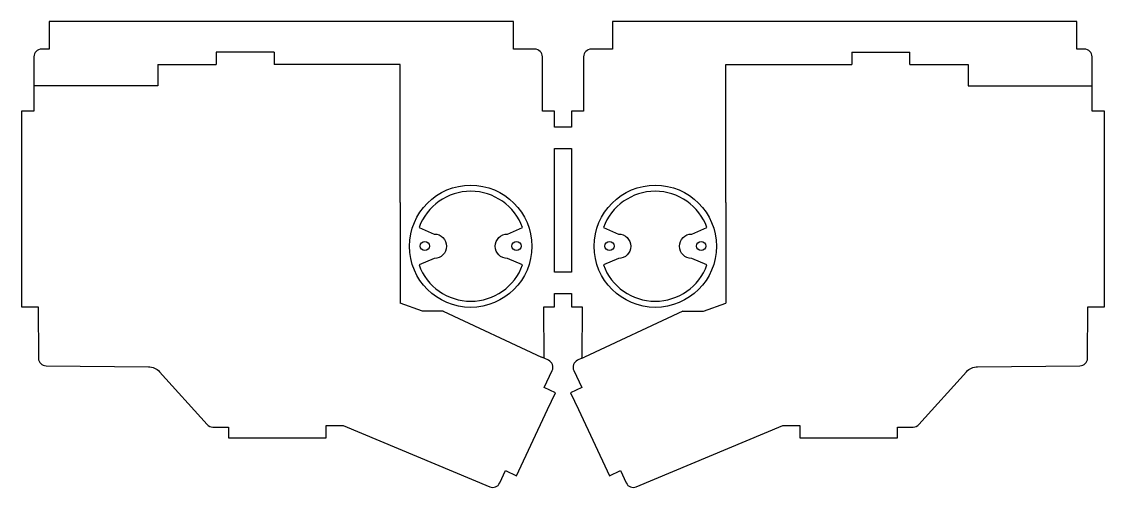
# Model space of a CAD drawing. Header units: millimetres. Extents: x -177 to 177, y -101 to 52.
import ezdxf

# ---------------------------------------------------------------- set-up
doc = ezdxf.new("R2010")
doc.units = ezdxf.units.MM
doc.layers.get('0').update_dxf_attribs({"linetype": 'CONTINUOUS'})

msp = doc.modelspace()

# ---------------------------------------------------------------- linework, layer by layer
for p, q in [((-94.43, 41.6), (-113.48, 41.6)), ((-113.48, 41.6), (-113.48, 37.6)), ((-94.43, 41.6), (-94.43, 37.6)), ((94.43, 41.6), (94.43, 37.6)), ((94.43, 41.6), (113.48, 41.6)), ((113.48, 37.6), (113.48, 41.6)), ((-132.53, 37.6), (-115.98, 37.6)), ((-132.53, 37.6), (-132.53, 30.6)), ((-115.98, 37.6), (-113.48, 37.6)), ((-53.31, 37.6), (-94.43, 37.6)), ((-53.31, -7.62), (-53.31, 37.6)), ((53.3, -7.62), (53.3, 37.6)), ((53.3, 37.6), (94.43, 37.6)), ((113.48, 37.6), (132.53, 37.6)), ((132.53, 37.6), (132.53, 30.6)), ((-132.53, 30.6), (-173.08, 30.6)), ((132.53, 30.6), (173.08, 30.6)), ((-53.31, -7.62), (-53.31, -40.56)), ((53.3, -7.62), (53.3, -40.56)), ((-46.01, -43.21), (-53.31, -40.56)), ((46.01, -43.21), (53.3, -40.56)), ((-45.63, -43.21), (-46.01, -43.21)), ((-39.23, -43.21), (-45.63, -43.21)), ((-39.23, -43.21), (-6.99, -58.25)), ((39.23, -43.21), (6.99, -58.25)), ((39.23, -43.21), (45.63, -43.21)), ((45.63, -43.21), (46.01, -43.21)), ((-6.2, -58.61), (-6.99, -58.25)), ((6.2, -58.61), (6.99, -58.25))]:
    msp.add_line(p, q)
for points in [[(-115.43, 51.6), (-168.08, 51.6), (-168.08, 42.6), (-170.58, 42.6, 0.414214), (-173.08, 40.1), (-173.08, 22.23), (-177.08, 22.23), (-177.08, -41.77), (-171.65, -41.77), (-171.57, -58.61, 0.410392), (-169.09, -61.1), (-135.62, -61.38, -0.210721), (-131.94, -63.04), (-116.42, -80.32, 0.213356), (-114.56, -81.15), (-109.43, -81.14), (-109.43, -84.65), (-93.43, -84.65), (-77.43, -84.65), (-77.43, -80.65), (-71.94, -80.65), (-23.92, -100.71, 0.40235), (-20.69, -99.46), (-18.8, -95.42), (-15.18, -97.11), (-5.04, -75.36), (-2.5, -69.92), (-6.12, -68.23), (-3.51, -62.62, 0.414214), (-4.72, -59.3), (-6.2, -58.61), (-6.31, -41.8), (-2.73, -41.77), (-2.73, -37.47), (2.73, -37.47), (2.73, -41.77), (6.31, -41.8), (6.2, -58.61), (4.72, -59.3, 0.414214), (3.51, -62.62), (6.12, -68.23), (2.5, -69.92), (5.03, -75.36), (15.18, -97.11), (18.8, -95.42), (20.69, -99.46, 0.40235), (23.92, -100.71), (71.94, -80.65), (77.43, -80.65), (77.43, -84.65), (93.43, -84.65), (109.43, -84.65), (109.43, -81.14), (114.56, -81.15, 0.213356), (116.42, -80.32), (131.94, -63.04, -0.210721), (135.62, -61.38), (169.09, -61.1, 0.410392), (171.57, -58.61), (171.65, -41.77), (177.08, -41.77), (177.08, 22.23), (173.08, 22.23), (173.08, 40.1, 0.414214), (170.58, 42.6), (168.08, 42.6), (168.08, 51.6), (115.43, 51.6), (66, 51.6), (16.2, 51.6), (16.2, 42.6), (9.25, 42.6, 0.414151), (6.75, 40.1), (6.74, 22.23), (2.74, 22.23), (2.74, 17.06), (-2.74, 17.06), (-2.74, 22.23), (-6.74, 22.23), (-6.75, 40.1, 0.414151), (-9.25, 42.6), (-16.2, 42.6), (-16.2, 51.6), (-66, 51.6)], [(-47.1, -28.07, 0.702484), (-13.22, -28.05), (-18.16, -25.95, -1), (-18.16, -17.95), (-13.22, -15.86, 0.702484), (-47.1, -15.84), (-42.11, -17.95, -1), (-42.11, -25.95)], [(13.22, -28.05, 0.702484), (47.1, -28.07), (42.11, -25.95, -1), (42.11, -17.95), (47.1, -15.84, 0.702484), (13.22, -15.86), (18.16, -17.95, -1), (18.16, -25.95)]]:
    msp.add_lwpolyline(points, format="xyb", close=True)
msp.add_lwpolyline([(-2.73, -30.47), (-2.74, 10.06), (2.74, 10.06), (2.73, -30.47)], close=True)
for centre, radius in [((-30.2, -21.95), 20), ((30.2, -21.95), 20), ((-45.2, -21.87), 1.5), ((-15.2, -21.87), 1.5), ((15.2, -21.87), 1.5), ((45.2, -21.87), 1.5)]:
    msp.add_circle(centre, radius)

doc.saveas('drawing.dxf')
